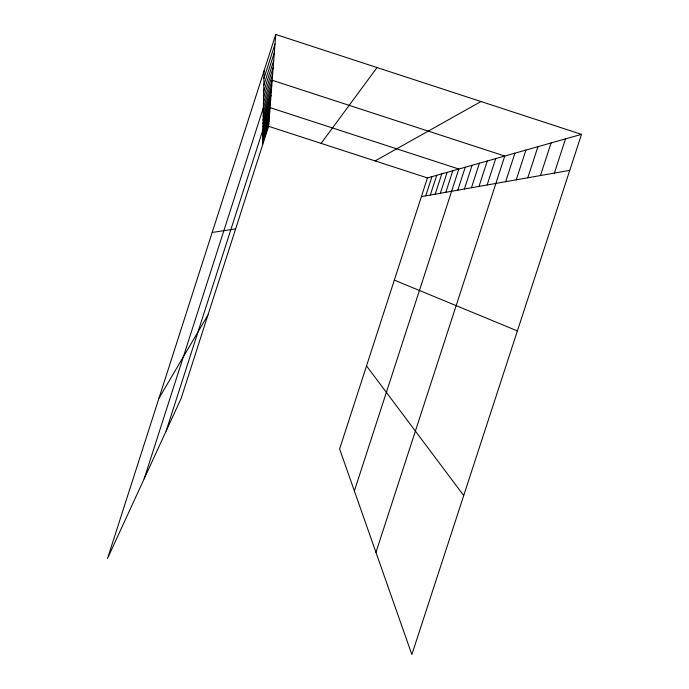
<?xml version="1.0" encoding="UTF-8"?>
<svg xmlns="http://www.w3.org/2000/svg" width="689" height="689" viewBox="0 0 689 689"><rect width="100%" height="100%" fill="white"/><g stroke="black" fill="none" stroke-linecap="round" stroke-linejoin="round"><path stroke-width="1.03" d="M262.569 145.069L264.102 70.717M275.746 34.45L107.51 558.503L181.155 398.388L268.598 126.311L275.746 34.45L581.49 134.364L411.858 654.55L339.617 448.961L427.438 177.926L581.49 134.364M263.947 78.443L275.006 43.993M263.801 85.427L274.334 52.631M263.672 91.783L273.722 60.486M263.551 97.58L273.163 67.651M263.439 102.902L272.655 74.214M144.165 478.812L272.181 80.26L504.779 156.05L375.961 552.371M263.25 112.178L271.759 85.677M263.164 116.243L271.371 90.698M263.086 120.032L271.001 95.375M263.009 123.564L270.665 99.741M262.948 126.862L270.346 103.815M166.144 431.03L270.054 107.639L458.822 169.046L354.379 490.973M262.819 132.856L269.769 111.23M262.767 135.595L269.511 114.598M262.716 138.17L269.261 117.785M262.664 140.599L269.029 120.782M262.612 142.899L268.805 123.624M425.733 195.84L431.951 176.642M430.332 195.03L436.731 175.299M435.198 194.169L441.778 173.869M440.34 193.256L447.118 172.362M445.809 192.291L452.794 170.751M457.797 190.173L465.239 167.238M464.395 189.001L472.086 165.3M471.448 187.752L479.406 163.224M479.01 186.418L487.261 161.011M487.132 184.979L495.692 158.625M505.64 181.707L514.916 153.191M516.242 179.829L525.922 150.081M527.8 177.779L537.928 146.679M540.46 175.54L551.071 142.968M554.378 173.077L565.523 138.877M158.926 398.32L207.957 315.011M321.126 143.381L377.047 67.556M375.126 160.925L481 101.524M421.375 196.615L569.76 170.355M212.169 232.477L235.638 228.877M268.598 126.311L427.438 177.926M394.332 280.104L517.396 330.927M366.531 365.902L463.714 495.546"/></g></svg>
